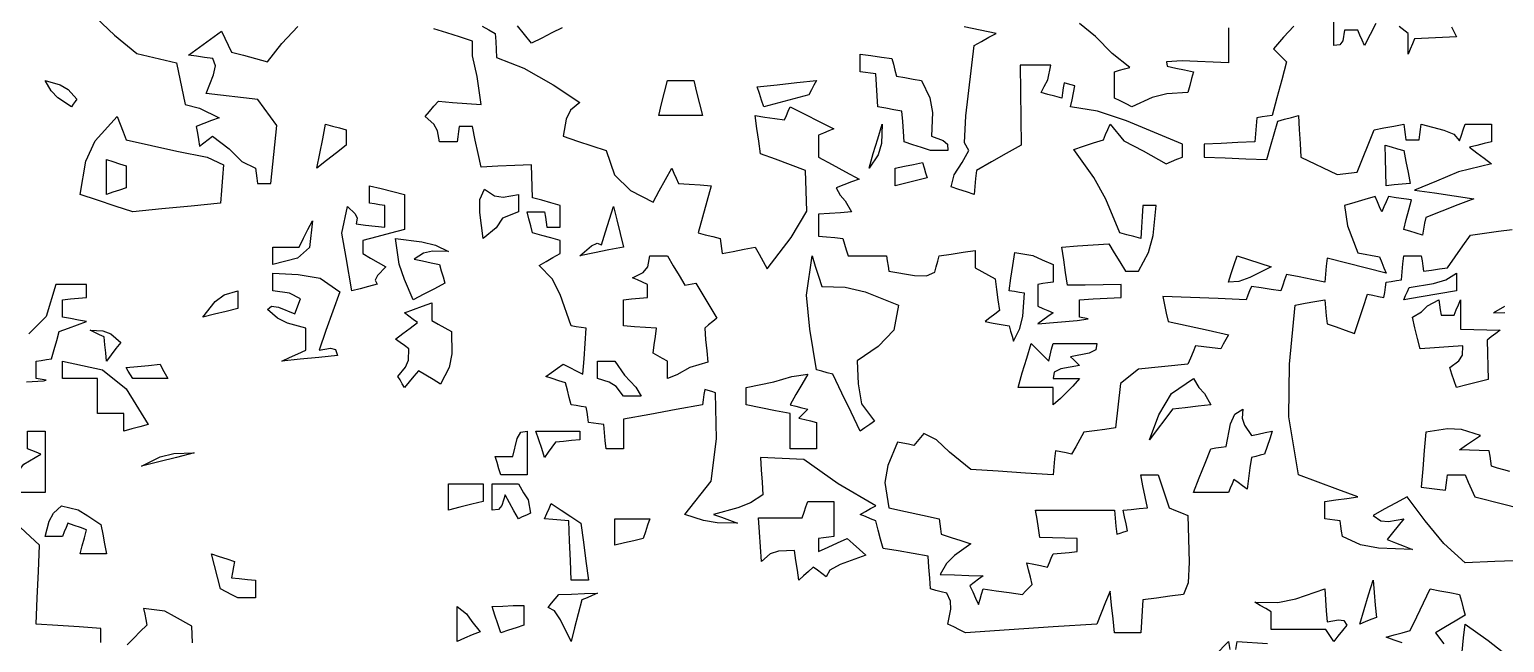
# Model space of a CAD drawing. Header units: millimetres. Extents: x 87938 to 265635, y 330093 to 434310.
# Drawn here: x 145191 to 147715, y 353522 to 354571 of the extents above; entities that cross this region are included whole.
import ezdxf

# ---------------------------------------------------------------- set-up
doc = ezdxf.new("R2010")
doc.units = ezdxf.units.MM

# ---------------------------------------------------------------- blocks, each defined once
blk = doc.blocks.new('A$C65917B88')
for points in [[(1744.7, 3258.5), (1743.8, 3279), (1722.6, 3291), (1710.8, 3297.2), (1684.8, 3300.5), (1686.2, 3293.8), (1687.5, 3287.1), (1688.9, 3280.4), (1680.8, 3272.4), (1672.7, 3264.3), (1664.7, 3256.2)], [(1632.6, 3258.9), (1632.6, 3264.8), (1632.6, 3270.6), (1632.6, 3276.3), (1606.2, 3278.1), (1579.8, 3279.9), (1553.6, 3281.6), (1554.9, 3313.8), (1556.3, 3346), (1557.6, 3378.2), (1522.9, 3410.2)], [(1541.6, 3577.7), (1562.5, 3578.7), (1565.6, 3579.7), (1553.6, 3581.6), (1553.6, 3588.8), (1553.6, 3595.9), (1553.6, 3603), (1559.7, 3603.9), (1566, 3604.8), (1572.3, 3605.7), (1575.5, 3617), (1578.6, 3628.2), (1581.8, 3639.3), (1592.9, 3643.4), (1604, 3647.4), (1615.2, 3651.3), (1605.3, 3653.1), (1595.6, 3654.9), (1585.8, 3656.6), (1585.8, 3663.8), (1585.8, 3670.9), (1585.8, 3678), (1595.6, 3678.9), (1605.3, 3679.8), (1615.2, 3680.7), (1615.2, 3686.1), (1615.2, 3691.5), (1615.2, 3696.8), (1602.6, 3696.8), (1590.2, 3696.8), (1577.7, 3696.8), (1565.9, 3657.7), (1544.6, 3636.3)], [(1611.2, 4037.1), (1649.1, 4001.2), (1676.7, 3978.9), (1725, 3967.4), (1735.8, 3916.5), (1753.2, 3912.3), (1777.2, 3900.5), (1767.8, 3896.9), (1758.5, 3893.3), (1749.2, 3889.7), (1750.5, 3881.7), (1751.9, 3873.7), (1753.2, 3865.7), (1758.5, 3869.7), (1763.7, 3873.7), (1769.1, 3877.7), (1789.2, 3862.3), (1804.9, 3847.1), (1821.5, 3838.8), (1822.4, 3832.6), (1823.3, 3826.4), (1824.2, 3820.1), (1829.4, 3820.1), (1834.8, 3820.1), (1840.2, 3820.1), (1847.6, 3891.1), (1824.5, 3922.7), (1761.2, 3929.9), (1770.4, 3952.9), (1772.5, 3964), (1769.3, 3972.8), (1759.4, 3974.1), (1749.5, 3975.5), (1739.7, 3976.8), (1753.1, 3986.7), (1766.4, 3996.5), (1779.9, 4006.2), (1784, 3997.8), (1788, 3989.3), (1792.1, 3980.7), (1806.8, 3976.8), (1821.5, 3972.8), (1836.2, 3968.7), (1853.8, 3991.3), (1873.5, 4011.8)], [(2196.5, 4010.3), (2183.9, 4004.1), (2171.4, 3997.8), (2159, 3991.5), (2141.8, 4012.8)], [(2098.7, 4012.5), (2106.6, 4008), (2114.7, 4003.5), (2115.2, 3993.8), (2115.6, 3984), (2116.1, 3974.1), (2149.5, 3961), (2185.6, 3940.7), (2217.9, 3919.2), (2206.5, 3909.6), (2201.2, 3898.8), (2197.8, 3877.7), (2215.2, 3871.9), (2232.6, 3866.1), (2250, 3860.3), (2260.2, 3830.5), (2279.8, 3811.6), (2307.6, 3797.3), (2315.1, 3811.2), (2322.8, 3825), (2330.4, 3838.8), (2333, 3832.6), (2335.7, 3826.4), (2338.4, 3820.1), (2351.7, 3819.2), (2365.1, 3818.3), (2378.6, 3817.4), (2373.2, 3798.2), (2367.8, 3779), (2362.5, 3759.8), (2371.4, 3757.5), (2380.4, 3755.3), (2389.4, 3753), (2390.3, 3746.8), (2391.2, 3740.6), (2392.1, 3734.3), (2405.4, 3737), (2418.8, 3739.7), (2432.3, 3742.4), (2437.1, 3733.5), (2441.9, 3724.6), (2446.8, 3715.7), (2476.3, 3754.2), (2495.6, 3786.4), (2493.8, 3836.1), (2475.5, 3842.9), (2457.2, 3849.6), (2438.9, 3856.2), (2436.6, 3871.8), (2434.4, 3887.4), (2432.3, 3903), (2444.3, 3901.3), (2456.3, 3899.6), (2468.3, 3897.8), (2470.5, 3903.2), (2472.8, 3908.5), (2475, 3913.8), (2492.9, 3904.9), (2510.7, 3896), (2528.6, 3887), (2522.3, 3884.4), (2516, 3881.7), (2509.8, 3879), (2509.8, 3870.1), (2509.8, 3861.2), (2509.8, 3852.2), (2526.3, 3843.3), (2542.8, 3834.4), (2559.5, 3825.5), (2550, 3821.9), (2540.6, 3818.3), (2531.3, 3814.7), (2536.1, 3805.6), (2542.4, 3798.9), (2550, 3785.3), (2536.5, 3784.4), (2523.2, 3783.5), (2509.8, 3782.6), (2509.8, 3773.7), (2509.8, 3764.7), (2509.8, 3755.7), (2519.6, 3754.8), (2529.5, 3753.9), (2539.4, 3753), (2541.5, 3746), (2543.7, 3738.9), (2546, 3731.7), (2561.6, 3731.7), (2577.2, 3731.7), (2592.9, 3731.6), (2593.8, 3725.4), (2594.7, 3719.2), (2595.6, 3713), (2627.1, 3707.5), (2641.7, 3707.2), (2651.9, 3711.6), (2653.7, 3718.3), (2655.5, 3725), (2657.3, 3731.6), (2672, 3733.8), (2686.7, 3736.1), (2701.4, 3738.3), (2701.4, 3731.3), (2701.4, 3724.2), (2701.4, 3717), (2709.3, 3712.5), (2717.4, 3708), (2725.5, 3703.5), (2727.3, 3690.6), (2729.1, 3677.7), (2730.9, 3664.7), (2725.1, 3660.3), (2719.2, 3655.8), (2713.4, 3651.3), (2723.1, 3649.5), (2733, 3647.7), (2742.9, 3645.9), (2744.6, 3639.7), (2746.4, 3633.5), (2748.2, 3627.2), (2755.9, 3642.8), (2759.4, 3658.1), (2761.7, 3686.1), (2755.4, 3687), (2749.1, 3687.9), (2742.9, 3688.8), (2745, 3704.4), (2747.3, 3720), (2749.5, 3735.6), (2771.8, 3731.9), (2783.1, 3726.6), (2796.5, 3720.9), (2796.5, 3713.8), (2796.5, 3706.7), (2796.5, 3699.5), (2790.2, 3698.6), (2783.9, 3697.7), (2777.7, 3696.8), (2777.7, 3687.9), (2777.7, 3679), (2777.7, 3670.1), (2783.9, 3667.4), (2790.2, 3664.7), (2796.5, 3662), (2790.2, 3657.6), (2783.9, 3653.1), (2777.7, 3648.6), (2826, 3652.5), (2839.2, 3654.6), (2828.6, 3656.6), (2828.6, 3663.8), (2828.6, 3670.9), (2828.6, 3678), (2845.5, 3678.9), (2862.5, 3679.8), (2879.6, 3680.7), (2879.6, 3686.1), (2879.6, 3691.5), (2879.6, 3696.8), (2857.7, 3696.4), (2835.8, 3696), (2813.9, 3695.6), (2811.6, 3711.2), (2809.4, 3726.8), (2807.3, 3742.4), (2826.3, 3743.7), (2845.5, 3745.1), (2864.7, 3746.4), (2871.3, 3735.3), (2878.1, 3724.2), (2884.8, 3713), (2890.1, 3713), (2895.5, 3713), (2900.9, 3713), (2913.2, 3735.6), (2918.8, 3756.4), (2922.3, 3793.2), (2916.9, 3793.2), (2911.5, 3793.2), (2906.3, 3793.2), (2905.4, 3779.9), (2904.5, 3766.5), (2903.6, 3753), (2895, 3755.3), (2886.6, 3757.5), (2878.2, 3759.8), (2860.9, 3801.1), (2846.3, 3827.5), (2821.8, 3861.6), (2833.8, 3865.7), (2846, 3869.7), (2858.1, 3873.6), (2860.7, 3879.9), (2863.4, 3886.2), (2866.1, 3892.4), (2882.9, 3872), (2906.6, 3860), (2934.5, 3844.2), (2941.1, 3846.9), (2947.8, 3849.6), (2954.6, 3852.2), (2954.6, 3857.6), (2954.6, 3862.9), (2954.6, 3868.2), (2886.1, 3896.7), (2850.7, 3908.6), (2817.9, 3913.8), (2819.6, 3922.4), (2821.4, 3930.9), (2823.2, 3939.3), (2818.7, 3940.7), (2814.2, 3942), (2809.8, 3943.2), (2808.9, 3937), (2808, 3930.8), (2807.3, 3924.5), (2798.7, 3926.7), (2790.2, 3929), (2781.8, 3931.2), (2785.4, 3938.8), (2790, 3946.6), (2793.8, 3964.7), (2781.2, 3964.7), (2768.7, 3964.7), (2756.3, 3964.7), (2756.7, 3932.1), (2757.2, 3899.6), (2757.6, 3867), (2739.3, 3856.8), (2721, 3846.5), (2702.7, 3836.1), (2701.8, 3826.3), (2700.9, 3816.5), (2700, 3806.6), (2690.6, 3809.7), (2681.1, 3812.9), (2671.8, 3816), (2675.4, 3830.8), (2685.4, 3845.6), (2693.3, 3860.3), (2688.2, 3869.6), (2690, 3902.9), (2700, 3988.8), (2708.9, 3993.8), (2717.9, 3998.7), (2726.9, 4003.5), (2707.2, 4007.6), (2687.6, 4011.6)], [(3283.5, 4011.6), (3289.4, 3999.5), (3272.3, 3998.6), (3255.3, 3997.7), (3238.4, 3996.8), (3235.7, 3990.6), (3233, 3984.3), (3230.4, 3978), (3230.4, 3986.6), (3230.4, 3995.1), (3230.4, 4003.5), (3219.6, 4012.1)], [(3191, 4015.7), (3183.9, 4002.3), (3176.9, 3988.8), (3174.2, 3995.1), (3171.5, 4001.4), (3168.8, 4007.6), (3163.4, 4007.6), (3158, 4007.6), (3152.7, 4007.6), (3150.4, 3994.4), (3146.9, 3989.5), (3139.4, 3988.8), (3139.4, 4003.1), (3139.4, 4017.3)], [(3090.6, 4012.5), (3078.2, 3998.7), (3065.7, 3984.8), (3071, 3979.5), (3076.4, 3974.1), (3081.8, 3968.7), (3075.9, 3946.8), (3070.1, 3924.9), (3064.4, 3903), (3058.1, 3902.2), (3051.8, 3901.4), (3045.6, 3900.5), (3044.7, 3890.7), (3043.8, 3880.8), (3042.9, 3870.9), (3022.4, 3870), (3001.8, 3869.1), (2981.3, 3868.2), (2981.3, 3862.9), (2981.3, 3857.6), (2981.3, 3852.2), (3006.6, 3851.3), (3032.1, 3850.4), (3057.6, 3849.5), (3062, 3865.2), (3066.5, 3880.8), (3071, 3896.4), (3079.4, 3898.7), (3087.9, 3900.9), (3096.5, 3903), (3097.4, 3886.1), (3098.3, 3869.1), (3099.2, 3852.2), (3143.5, 3831.2), (3168.1, 3834), (3188.9, 3885.6), (3200.9, 3887.9), (3212.9, 3890.1), (3225, 3892.4), (3225.9, 3886.2), (3226.8, 3879.9), (3227.7, 3873.6), (3233, 3873.6), (3238.4, 3873.6), (3243.8, 3873.6), (3244.7, 3879.9), (3245.6, 3886.2), (3246.5, 3892.4), (3274.1, 3885.4), (3286.2, 3880.2), (3293.3, 3872.3), (3295.5, 3879), (3297.8, 3885.7), (3300, 3892.4), (3310.7, 3892.4), (3321.5, 3892.4), (3332.3, 3892.4), (3332.3, 3885.3), (3332.3, 3878.1), (3332.3, 3870.9), (3323.3, 3868.8), (3314.3, 3866.6), (3305.4, 3864.3), (3314.3, 3857.7), (3323.3, 3851), (3332.3, 3844.2), (3292.1, 3834.4), (3265, 3822.8), (3238.4, 3812), (3262.5, 3808.5), (3286.7, 3804.9), (3310.8, 3801.3), (3291.2, 3793.8), (3271.5, 3786.2), (3251.9, 3778.5), (3250.5, 3771.4), (3249.2, 3764.3), (3247.8, 3757.1), (3240.2, 3759.3), (3232.5, 3761.6), (3225, 3763.8), (3228.2, 3775.9), (3231.3, 3788), (3234.5, 3800), (3225, 3801.3), (3215.6, 3802.7), (3206.3, 3804), (3203.6, 3797.8), (3200.9, 3791.6), (3198.2, 3785.3), (3195.5, 3791.6), (3192.8, 3797.8), (3190.2, 3804), (3177.6, 3800.4), (3165.2, 3796.8), (3152.7, 3793.2), (3156.3, 3768.4), (3169.1, 3735.4), (3195.5, 3730.4), (3198.2, 3723.7), (3200.9, 3717), (3203.6, 3710.3), (3179.4, 3716.6), (3155.3, 3722.8), (3131.3, 3729), (3130.4, 3719.2), (3129.5, 3709.4), (3128.6, 3699.5), (3112.8, 3702.6), (3097.2, 3705.8), (3081.6, 3708.9), (3079.4, 3702.3), (3077.1, 3695.6), (3075, 3688.8), (3062.9, 3690.6), (3050.9, 3692.4), (3038.9, 3694.2), (3036.6, 3688.8), (3034.4, 3683.4), (3032.3, 3678), (2998.2, 3679.4), (2964.3, 3680.7), (2930.4, 3682.1), (2932.5, 3671.9), (2934.8, 3661.6), (2937, 3651.3), (2961.6, 3646), (2986.2, 3640.7), (3010.8, 3635.3), (3007.7, 3629.5), (3004.5, 3623.7), (3001.4, 3617.9), (2991, 3619.2), (2980.8, 3620.5), (2970.6, 3621.8), (2967.5, 3614.3), (2964.3, 3606.7), (2961.2, 3599.1), (2900.8, 3593.3), (2878.8, 3575.5), (2872.8, 3521.4), (2859.8, 3519.6), (2846.9, 3517.8), (2834, 3516), (2829, 3507.2), (2824.1, 3498.3), (2819.1, 3489.3), (2812.4, 3490.7), (2805.8, 3492), (2799.2, 3493.2), (2798.3, 3483.5), (2797.4, 3473.7), (2796.5, 3463.8), (2762.9, 3466.1), (2729.4, 3468.3), (2696, 3470.6), (2669.7, 3491.9), (2653.9, 3506.8), (2638.4, 3514.7), (2634.3, 3509.8), (2630.3, 3504.9), (2626.4, 3500), (2619.6, 3501.3), (2612.9, 3502.7), (2606.3, 3504), (2594.3, 3475.5), (2590.7, 3454.6), (2595.6, 3423.6), (2616.2, 3419.2), (2636.7, 3414.8), (2657.3, 3410.3), (2658, 3404.1), (2658.9, 3397.8), (2659.8, 3391.5), (2671.8, 3387.6), (2683.8, 3383.6), (2696, 3379.5), (2675.9, 3365.6), (2666.1, 3355.8), (2658.5, 3342), (2675.9, 3341.6), (2693.3, 3341.1), (2710.8, 3340.7), (2705.4, 3336.6), (2700, 3332.6), (2694.6, 3328.5), (2698.2, 3321), (2701.8, 3313.4), (2705.4, 3305.7), (2707.2, 3312), (2709, 3318.3), (2710.8, 3324.5), (2726.9, 3322.3), (2742.9, 3320.1), (2759, 3317.9), (2762.9, 3321.9), (2766.9, 3325.9), (2771, 3329.9), (2768.7, 3338.8), (2766.5, 3347.7), (2764.4, 3356.6), (2772.8, 3354.9), (2781.2, 3353.1), (2789.7, 3351.3), (2792, 3356.7), (2794.2, 3362.1), (2796.5, 3367.4), (2806.2, 3368.3), (2816, 3369.2), (2825.9, 3370.1), (2825.9, 3375.5), (2825.9, 3380.8), (2825.9, 3386.1), (2810.7, 3386.6), (2795.6, 3387), (2780.4, 3387.5), (2778.6, 3398.7), (2776.8, 3409.8), (2775, 3420.9), (2807.1, 3420.9), (2839.2, 3420.9), (2871.5, 3420.9), (2872.4, 3411.2), (2873.3, 3401.4), (2874.2, 3391.5), (2878.5, 3392.9), (2883, 3394.2), (2887.5, 3395.6), (2885.7, 3404.1), (2883.9, 3412.5), (2882.3, 3420.9), (2892, 3421.8), (2901.8, 3422.7), (2911.7, 3423.6), (2909, 3437.1), (2906.3, 3450.5), (2903.6, 3463.8), (2910.6, 3463.8), (2917.8, 3463.8), (2925, 3463.8), (2929.4, 3450.5), (2933.9, 3437.1), (2938.4, 3423.6), (2945.9, 3420.6), (2953.5, 3417.5), (2961.2, 3414.3), (2962.8, 3357.2), (2961.4, 3332.2), (2955.8, 3317.9), (2939.3, 3315.6), (2922.8, 3313.4), (2906.3, 3311.1), (2905.4, 3297.8), (2904.5, 3284.4), (2903.6, 3270.9), (2892.8, 3270.9), (2882.1, 3270.9), (2871.5, 3270.9), (2869.7, 3287.9), (2867.9, 3304.8), (2866.1, 3321.8), (2860.7, 3308.4), (2855.3, 3295), (2850, 3281.6), (2796.5, 3278.1), (2742.9, 3274.5), (2689.4, 3270.9), (2682.2, 3274.5), (2675, 3278.1), (2667.9, 3281.6), (2671.4, 3300), (2671, 3309.7), (2666.6, 3319.2), (2659.8, 3321), (2653.1, 3322.8), (2646.5, 3324.5), (2645.6, 3337.9), (2644.7, 3351.3), (2643.8, 3364.7), (2625.5, 3367.8), (2607.2, 3371), (2588.9, 3374.1), (2585.7, 3385.3), (2582.6, 3396.5), (2579.6, 3407.6), (2573.3, 3410.3), (2567, 3413), (2560.8, 3415.7), (2567, 3419.3), (2573.3, 3422.8), (2579.6, 3426.3), (2533.7, 3453.1), (2491.6, 3482.7), (2438.9, 3485.3), (2439.8, 3470.1), (2440.7, 3454.9), (2441.6, 3439.7), (2426.8, 3429.9), (2411.2, 3423.7), (2381.3, 3415.7), (2391, 3412.1), (2400.9, 3408.5), (2410.8, 3404.9), (2386, 3405.3), (2369.3, 3408.1), (2346.5, 3415.7), (2378.5, 3456.2), (2385.1, 3508), (2384, 3564.3), (2379.5, 3565.7), (2375, 3567), (2370.6, 3568.2), (2369.7, 3562), (2368.8, 3555.8), (2367.9, 3549.5), (2335.7, 3543.7), (2303.6, 3537.9), (2271.5, 3532.1), (2271.5, 3520.1), (2271.5, 3508), (2271.5, 3495.9), (2264.3, 3495.9), (2257.1, 3495.9), (2250, 3495.9), (2249.1, 3505.8), (2248.2, 3515.7), (2247.3, 3525.5), (2241, 3526.4), (2234.7, 3527.2), (2228.6, 3528), (2227.7, 3534.3), (2226.8, 3540.6), (2225.9, 3546.8), (2219.6, 3547.7), (2213.4, 3548.6), (2207.3, 3549.5), (2205, 3558.5), (2202.8, 3567.4), (2200.5, 3576.3), (2192.4, 3579), (2184.3, 3581.7), (2176.4, 3584.3), (2183.4, 3589.2), (2190.6, 3594.2), (2197.8, 3599.1), (2205.8, 3595.1), (2213.7, 3591), (2221.8, 3587), (2223.2, 3605.7), (2224.5, 3624.5), (2225.9, 3643.2), (2219.6, 3644.1), (2213.4, 3645), (2207.3, 3645.9), (2194.1, 3684.4), (2184, 3703.5), (2168.3, 3719.7), (2176.7, 3724.6), (2185.2, 3729.5), (2193.8, 3734.3), (2193.8, 3739.7), (2193.8, 3745.1), (2193.8, 3750.5), (2182.5, 3753.6), (2171.4, 3756.7), (2160.3, 3759.8), (2158.1, 3768.3), (2155.8, 3776.8), (2153.6, 3785.3), (2160.6, 3785.3), (2167.8, 3785.3), (2175, 3785.3), (2175.9, 3779.1), (2176.8, 3772.8), (2177.7, 3766.5), (2183, 3766.5), (2188.4, 3766.5), (2193.8, 3766.5), (2193.8, 3775.5), (2193.8, 3784.4), (2193.8, 3793.2), (2182.5, 3796.4), (2171.4, 3799.5), (2160.3, 3802.7), (2159.9, 3816.1), (2159.4, 3829.5), (2159, 3842.9), (2138.4, 3842), (2117.9, 3841.1), (2097.3, 3840.2), (2093.7, 3856.7), (2090.1, 3873.2), (2086.7, 3889.7), (2081.3, 3889.7), (2075.9, 3889.7), (2070.6, 3889.7), (2069.7, 3883.5), (2068.8, 3877.2), (2067.9, 3870.9), (2060.7, 3870.9), (2053.5, 3870.9), (2046.5, 3870.9), (2044, 3884.6), (2039.5, 3892.6), (2029.1, 3901.8), (2034.3, 3908.1), (2039.7, 3914.4), (2045.1, 3920.6), (2062.5, 3919.2), (2079.9, 3917.9), (2097.3, 3916.5), (2092.4, 3950.7), (2087, 3976.2), (2086.7, 3994.2), (2070.9, 3999.2), (2055.3, 4004.1), (2039.7, 4008.9)], [(3010.8, 4010.3), (3010.8, 3996), (3010.8, 3981.7), (3010.8, 3967.4), (2954.4, 3969.9), (2934.9, 3968.9), (2935.7, 3963.3), (2946.3, 3961.1), (2957.1, 3958.8), (2967.9, 3956.6), (2965.7, 3948.2), (2963.4, 3939.7), (2961.2, 3931.2), (2935.4, 3929.7), (2917.7, 3925.2), (2892.9, 3913.8), (2885.7, 3917.4), (2878.5, 3921), (2871.5, 3924.5), (2871.5, 3935.2), (2871.5, 3945.9), (2871.5, 3956.6), (2877.6, 3958.4), (2883.9, 3960.2), (2890.2, 3962), (2868.6, 3978.9), (2848.4, 3999.7), (2828.6, 4015.7)], [(3348.3, 3669.7), (3334.8, 3662), (3348.6, 3662.4)], [(3354.9, 3467.9), (3347.3, 3470.1), (3339.8, 3472.3), (3332.3, 3474.5), (3331.4, 3480.8), (3330.5, 3487), (3329.6, 3493.2), (3317.4, 3493.8), (3305.3, 3494.3), (3293.3, 3494.7), (3301.7, 3500.5), (3310.2, 3506.3), (3318.8, 3512), (3295.8, 3519.3), (3278.4, 3520.4), (3251.9, 3516), (3250.1, 3493.8), (3248.3, 3471.5), (3246.5, 3449.1), (3256.2, 3447.8), (3266, 3446.4), (3275.9, 3445.1), (3276.8, 3451.4), (3277.7, 3457.6), (3278.6, 3463.8), (3285.6, 3463.8), (3292.8, 3463.8), (3300, 3463.8), (3303.9, 3454.9), (3308, 3446), (3312, 3437), (3347.3, 3428.1), (3382.5, 3419.2)], [(3372.3, 3359.3), (3336.2, 3357.9), (3300, 3356.6), (3273.9, 3380.2), (3251.2, 3407.8), (3229.1, 3437), (3215.1, 3429.5), (3201.3, 3421.9), (3187.5, 3414.3), (3196.9, 3407.9), (3206.6, 3406.8), (3225, 3410.3), (3218.3, 3401.8), (3211.5, 3393.3), (3204.9, 3384.8), (3215.1, 3380.8), (3225.5, 3376.8), (3235.8, 3372.8), (3194.2, 3374.3), (3172, 3378.4), (3150, 3388.8), (3149.1, 3395.1), (3148.2, 3401.4), (3147.3, 3407.6), (3141, 3408.5), (3134.7, 3409.4), (3128.6, 3410.3), (3128.6, 3417.4), (3128.6, 3424.5), (3128.6, 3431.6), (3141.9, 3433.4), (3155.3, 3435.2), (3168.8, 3437), (3144.6, 3446), (3120.5, 3454.9), (3096.5, 3463.8), (3084.6, 3534.8), (3085.5, 3599.4), (3092.4, 3671.4), (3104.4, 3673.7), (3116.4, 3675.9), (3128.6, 3678), (3129.5, 3668.3), (3130.4, 3658.5), (3131.3, 3648.6), (3142.4, 3644.7), (3153.5, 3640.7), (3164.7, 3636.6), (3170, 3652.7), (3175.4, 3668.7), (3180.8, 3684.8), (3187.4, 3683.4), (3194.1, 3682.1), (3200.9, 3680.7), (3201.8, 3687), (3202.7, 3693.3), (3203.6, 3699.5), (3209.7, 3700.4), (3216, 3701.3), (3222.3, 3702.2), (3223.2, 3712), (3224.1, 3721.8), (3225, 3731.6), (3232.1, 3731.6), (3239.3, 3731.6), (3246.5, 3731.6), (3247.4, 3725.4), (3248.3, 3719.2), (3249.2, 3713), (3258.9, 3714.3), (3268.7, 3715.7), (3278.6, 3717), (3287.9, 3730.4), (3297.3, 3743.7), (3306.8, 3757.1), (3323.7, 3759.3), (3340.7, 3761.6), (3357.6, 3763.8)], [(3223.2, 3258.5), (3213.3, 3262.1), (3203.6, 3265.7), (3213.3, 3268.4), (3223.2, 3271), (3233.1, 3273.6), (3241.1, 3290.6), (3249.2, 3307.5), (3257.3, 3324.5), (3269.3, 3322.3), (3281.3, 3320.1), (3293.3, 3317.9), (3295.5, 3309.4), (3297.8, 3300.9), (3300, 3292.4), (3287.9, 3285.3), (3275.9, 3278.1), (3263.9, 3270.9), (3274.1, 3257.6)], [(3296.4, 3247.7), (3298.2, 3264.6), (3300, 3281.6), (3328.2, 3261.5), (3368.1, 3230)], [(2978.2, 3226.7), (3010.8, 3260.3), (3012.5, 3250.5)], [(3019.7, 3250.5), (3021.5, 3260.3), (3058.5, 3258)]]:
    blk.add_lwpolyline(points)
for points in [[(2646.5, 3860.3), (2635.7, 3863.9), (2625, 3867.4), (2614.4, 3870.9), (2613.5, 3883.5), (2612.6, 3896), (2611.7, 3908.4), (2601.8, 3910.2), (2592, 3912), (2582.3, 3913.8), (2581.4, 3927.3), (2580.5, 3940.7), (2579.6, 3954), (2573.3, 3954.9), (2567, 3955.8), (2560.8, 3956.6), (2560.8, 3963.8), (2560.8, 3970.9), (2560.8, 3978), (2573.7, 3976.3), (2586.6, 3974.6), (2599.5, 3972.8), (2601.3, 3965.7), (2603.1, 3958.5), (2604.9, 3951.3), (2615.1, 3949.5), (2625.5, 3947.7), (2635.8, 3945.9), (2646, 3924.7), (2649.2, 3907), (2647.8, 3877.7), (2661.9, 3872.5), (2667.2, 3868), (2667.9, 3860.3), (2660.7, 3860.3), (2653.5, 3860.3)], [(1596.5, 3913.8), (1580.1, 3924.8), (1571.7, 3933.2), (1564.4, 3945.9), (1582.7, 3940.7), (1592.8, 3934.8), (1603.2, 3923.3), (1601, 3920.1), (1598.7, 3917)], [(2314.4, 3903), (2317.8, 3917.4), (2321.4, 3931.7), (2325, 3945.9), (2335.7, 3945.9), (2346.5, 3945.9), (2357.3, 3945.9), (2360.7, 3931.7), (2364.3, 3917.4), (2367.9, 3903), (2350.1, 3903), (2332.2, 3903)], [(2442.9, 3913.8), (2440.2, 3921.9), (2437.5, 3930), (2434.8, 3938), (2459, 3940.7), (2483.1, 3943.3), (2507.3, 3945.9), (2504.1, 3940.2), (2501, 3934.4), (2497.8, 3928.5), (2479.5, 3923.7), (2461.2, 3918.8)], [(1671.5, 3785.3), (1650, 3792.4), (1628.6, 3799.5), (1607.3, 3806.6), (1614.1, 3847.2), (1625.5, 3872.1), (1652.7, 3901.8), (1656.2, 3892.5), (1659.8, 3883.1), (1663.4, 3873.6), (1725.5, 3859.7), (1762.4, 3852.3), (1782.6, 3842.9), (1781.3, 3827.3), (1779.9, 3811.6), (1778.6, 3795.9), (1742.9, 3792.4), (1707.2, 3788.9)], [(1896.5, 3838.8), (1900.1, 3856.7), (1903.7, 3874.5), (1907.3, 3892.4), (1915.7, 3890.1), (1924.1, 3887.9), (1932.6, 3885.6), (1932.6, 3879.5), (1932.6, 3873.3), (1932.6, 3867), (1920.5, 3857.7), (1908.5, 3848.3)], [(2571.5, 3838.8), (2576.7, 3856.7), (2582.1, 3874.5), (2587.5, 3892.4), (2586.9, 3869), (2582.7, 3855.1)], [(3203.6, 3817.4), (3203.1, 3834), (3202.7, 3850.5), (3202.2, 3867), (3209.7, 3864.8), (3217.4, 3862.5), (3225, 3860.3), (3227.7, 3846.9), (3230.4, 3833.5), (3233.1, 3820.1), (3223.2, 3819.2), (3213.3, 3818.3)], [(1639.4, 3806.6), (1639.4, 3820.9), (1639.4, 3835.2), (1639.4, 3849.5), (1647.3, 3846.9), (1655.3, 3844.2), (1663.4, 3841.5), (1663.4, 3832.6), (1663.4, 3823.7), (1663.4, 3814.7), (1655.3, 3812), (1647.3, 3809.3)], [(2603.6, 3817.4), (2603.6, 3824.6), (2603.6, 3831.7), (2603.6, 3838.8), (2614.7, 3841.1), (2625.8, 3843.3), (2637, 3845.6), (2638.8, 3839.4), (2640.6, 3833.1), (2642.4, 3826.8), (2629.4, 3823.7), (2616.5, 3820.5)], [(1939.4, 3688.8), (1932.2, 3729.7), (1927.2, 3759.4), (1934, 3792), (1943.2, 3783.1), (1946, 3777.6), (1944.6, 3770.6), (1956.2, 3769.2), (1967.9, 3767.9), (1979.6, 3766.5), (1979.6, 3775.5), (1979.6, 3784.4), (1979.6, 3793.2), (1973.3, 3794.1), (1967, 3795), (1960.8, 3795.9), (1960.8, 3803.1), (1960.8, 3810.3), (1960.8, 3817.4), (1975.1, 3813.8), (1989.3, 3810.2), (2003.6, 3806.6), (2003.6, 3792.3), (2003.6, 3778.1), (2003.6, 3763.8), (1986.6, 3759.4), (1969.7, 3755), (1952.7, 3750.5), (1952.7, 3745.1), (1952.7, 3739.7), (1952.7, 3734.3), (1962, 3729), (1971.5, 3723.7), (1980.9, 3718.4), (1970.6, 3707.7), (1967.8, 3702.1), (1970.1, 3696.9), (1959.8, 3694.2), (1949.6, 3691.5)], [(2100, 3753), (2095.6, 3784.8), (2095.9, 3800.4), (2101.4, 3813.3), (2113.6, 3805.1), (2124.4, 3803.3), (2142.9, 3806.6), (2142.9, 3799.5), (2142.9, 3792.4), (2142.9, 3785.3), (2123.4, 3777.5), (2115.6, 3765.7)], [(2217.9, 3731.6), (2232.3, 3743.8), (2239.2, 3747.3), (2244.6, 3745.1), (2249.4, 3760.8), (2254.4, 3776.4), (2259.3, 3792), (2263.4, 3775.5), (2267.4, 3759), (2271.5, 3742.4), (2253.6, 3738.8), (2235.8, 3735.2)], [(1842.9, 3720.9), (1842.9, 3728.1), (1842.9, 3735.3), (1842.9, 3742.4), (1853.6, 3742.4), (1864.2, 3742.4), (1875, 3742.4), (1880.3, 3753.1), (1885.7, 3763.8), (1891.1, 3774.5), (1887.4, 3742), (1873.1, 3728.6)], [(2014.4, 3678), (2003.8, 3702.6), (1997, 3721.6), (1992.9, 3753), (2024.7, 3748.9), (2041.4, 3744.8), (2057.3, 3737), (2037.8, 3737.5), (2027, 3735.1), (2015.7, 3727.7), (2025.9, 3725.4), (2036.1, 3723.2), (2046.5, 3720.9), (2048.7, 3713.4), (2051, 3705.9), (2053.2, 3698.3), (2040.2, 3691.5), (2027.3, 3684.8)], [(2325, 3581.6), (2325, 3588.8), (2325, 3595.9), (2325, 3603), (2319.2, 3606.2), (2313.3, 3609.3), (2307.6, 3612.5), (2309, 3622.8), (2310.3, 3633), (2311.7, 3643.2), (2298.2, 3644.1), (2284.8, 3645), (2271.5, 3645.9), (2271.5, 3656.7), (2271.5, 3667.4), (2271.5, 3678), (2281.2, 3678.9), (2291, 3679.8), (2300.9, 3680.7), (2300.9, 3686.1), (2300.9, 3691.5), (2300.9, 3696.8), (2294.6, 3699.5), (2288.4, 3702.2), (2282.3, 3704.9), (2295.4, 3711.3), (2301, 3718.2), (2303.6, 3731.6), (2310.6, 3731.6), (2317.8, 3731.6), (2325, 3731.6), (2332.1, 3719.6), (2339.3, 3707.6), (2346.5, 3695.6), (2350.8, 3696.5), (2355.3, 3697.3), (2359.8, 3698.1), (2368.2, 3683.9), (2376.8, 3669.6), (2385.3, 3655.4), (2380.4, 3651.3), (2375.4, 3647.3), (2370.6, 3643.2), (2371.8, 3629.4), (2373.2, 3615.6), (2374.5, 3601.8), (2352.4, 3595.1), (2336.7, 3586.1)], [(2560.8, 3517.4), (2549.6, 3540.6), (2538.3, 3563.8), (2527.2, 3587), (2520.5, 3588.8), (2513.9, 3590.6), (2507.3, 3592.4), (2499.3, 3641.9), (2495.1, 3683.4), (2501.9, 3731.6), (2505.8, 3719.1), (2509.8, 3706.7), (2513.9, 3694.2), (2542.3, 3693.4), (2566.6, 3687.5), (2607.6, 3671.4), (2601.9, 3640.8), (2582.8, 3620.8), (2556.8, 3603.2), (2558.2, 3575.1), (2562.4, 3550.8), (2578.2, 3529.5), (2572.4, 3525.5), (2566.5, 3521.4)], [(3010.8, 3699.5), (3014.3, 3710.2), (3017.9, 3720.9), (3021.5, 3731.6), (3035.3, 3727.2), (3049.1, 3722.8), (3063, 3718.4), (3037, 3705.1), (3023.4, 3700.2)], [(1853.6, 3603), (1863.3, 3607.5), (1873.2, 3612), (1883.1, 3616.5), (1883.1, 3625.5), (1883.1, 3634.4), (1883.1, 3643.2), (1860.8, 3649.5), (1848.6, 3655.4), (1836.2, 3666), (1841, 3670.3), (1849.7, 3668.9), (1869.6, 3660.6), (1876.7, 3679.3), (1863.2, 3685.9), (1842.9, 3688.8), (1842.9, 3696), (1842.9, 3703.2), (1842.9, 3710.3), (1873.9, 3708.8), (1900.8, 3704.5), (1924.5, 3687.5), (1916, 3663.9), (1907.6, 3640.2), (1899.2, 3616.5), (1913.3, 3619), (1919.2, 3617.2), (1921.8, 3609.8), (1899, 3607.5), (1876.2, 3605.3)], [(3225, 3678), (3227.3, 3683), (3229.5, 3687.9), (3231.8, 3692.9), (3261.6, 3697.9), (3276.5, 3702.4), (3289.4, 3710.3), (3289.4, 3703.2), (3289.4, 3696), (3289.4, 3688.8), (3267.9, 3685.2), (3246.5, 3681.6)], [(1757.3, 3656.6), (1772.1, 3675.7), (1783.2, 3684), (1800, 3688.8), (1800, 3681.7), (1800, 3674.6), (1800, 3667.4), (1785.8, 3663.8), (1771.5, 3660.2)], [(3289.4, 3570.9), (3286.7, 3579), (3284, 3587.1), (3281.3, 3595.1), (3292.5, 3603.2), (3296.7, 3610.1), (3297.3, 3621.8), (3279.9, 3620.5), (3262.5, 3619.2), (3245.1, 3617.9), (3242, 3630.8), (3238.8, 3643.7), (3235.8, 3656.6), (3246.8, 3663.4), (3254.2, 3670.4), (3267.9, 3678), (3268.8, 3671.8), (3269.7, 3665.6), (3270.6, 3659.3), (3275.9, 3659.3), (3281.3, 3659.3), (3286.7, 3659.3), (3289.2, 3665.6), (3291.9, 3671.8), (3294.6, 3678), (3294.6, 3666), (3294.6, 3654), (3294.6, 3642), (3310.7, 3641.6), (3326.7, 3641.1), (3342.9, 3640.7), (3337.5, 3636.6), (3332.1, 3632.6), (3326.9, 3628.5), (3327.3, 3612.5), (3327.8, 3596.4), (3328.2, 3580.4), (3315.2, 3577.2), (3302.3, 3574.1)], [(2003.6, 3570.9), (2000.9, 3575.4), (1998.2, 3579.9), (1995.5, 3584.3), (2005, 3595.4), (2008.5, 3604.1), (2009, 3617.9), (2003.6, 3621.9), (1998.2, 3625.9), (1992.9, 3629.9), (2001.8, 3636.6), (2010.6, 3643.3), (2019.6, 3650), (2014.2, 3654), (2008.8, 3658), (2003.6, 3662), (2014.7, 3666), (2025.8, 3670.1), (2037, 3674.1), (2037, 3667), (2037, 3659.9), (2037, 3652.7), (2045, 3648.3), (2053.1, 3643.8), (2061.2, 3639.3), (2061.6, 3612), (2058.1, 3595.3), (2047.8, 3575), (2038.8, 3580.4), (2029.8, 3585.7), (2021, 3591), (2015.1, 3584.4), (2009.3, 3577.7)], [(1639.4, 3603), (1638.5, 3612.9), (1637.6, 3622.8), (1636.7, 3632.6), (1630.8, 3635.3), (1625, 3638), (1619.3, 3640.7), (1634.9, 3640.1), (1644.7, 3636.3), (1656.8, 3625.8), (1650.9, 3618.3), (1645.1, 3610.7)], [(2796.5, 3549.5), (2796.5, 3556.7), (2796.5, 3563.8), (2796.5, 3570.9), (2782.1, 3570.9), (2767.8, 3570.9), (2753.6, 3570.9), (2758.8, 3588.8), (2764.2, 3606.6), (2769.6, 3624.5), (2776.7, 3617.4), (2783.9, 3610.2), (2791.1, 3603), (2792.9, 3610.2), (2794.7, 3617.4), (2796.5, 3624.5), (2814.3, 3624.5), (2832.2, 3624.5), (2850, 3624.5), (2848.8, 3616.8), (2840.5, 3612.6), (2817.9, 3608.4), (2821.4, 3604.9), (2825, 3601.4), (2828.6, 3597.8), (2806, 3593.6), (2797.6, 3589.4), (2796.5, 3581.6), (2807.1, 3581.6), (2817.8, 3581.6), (2828.6, 3581.6), (2820.7, 3572.5), (2805.6, 3557.4)], [(1660.8, 3517.4), (1660.8, 3524.6), (1660.8, 3531.7), (1660.8, 3538.8), (1650, 3538.8), (1639.2, 3538.8), (1628.6, 3538.8), (1628.6, 3553.1), (1628.6, 3567.3), (1628.6, 3581.6), (1614.3, 3581.6), (1600.1, 3581.6), (1585.8, 3581.6), (1585.8, 3588.8), (1585.8, 3595.9), (1585.8, 3603), (1634.5, 3592.3), (1663.3, 3569.2), (1690.2, 3525.5), (1680.3, 3522.8), (1670.6, 3520.1)], [(1671.5, 3581.6), (1668.8, 3586.1), (1666.1, 3590.6), (1663.4, 3595.1), (1677.2, 3596.4), (1691, 3597.8), (1704.9, 3599.1), (1708.1, 3593.3), (1711.2, 3587.4), (1714.4, 3581.6), (1700, 3581.6), (1685.7, 3581.6)], [(2271.5, 3560.3), (2262.3, 3571.8), (2253.9, 3577.3), (2239.4, 3581.6), (2239.4, 3588.8), (2239.4, 3595.9), (2239.4, 3603), (2246.4, 3603), (2253.6, 3603), (2260.8, 3603), (2272.5, 3586), (2286.3, 3571), (2292.9, 3560.3), (2285.7, 3560.3), (2278.5, 3560.3)], [(2475, 3495.9), (2475, 3510.3), (2475, 3524.6), (2475, 3538.8), (2457.2, 3542.4), (2439.3, 3546), (2421.5, 3549.5), (2421.5, 3556.7), (2421.5, 3563.8), (2421.5, 3570.9), (2455.2, 3577.5), (2477, 3584), (2496.5, 3587), (2489.3, 3574.5), (2482.1, 3562), (2475, 3549.5), (2482.1, 3547.8), (2489.3, 3546), (2496.5, 3544.2), (2492.9, 3540.6), (2489.3, 3537), (2485.8, 3533.4), (2492.9, 3531.6), (2500.1, 3529.8), (2507.3, 3528), (2507.3, 3517.4), (2507.3, 3506.7), (2507.3, 3495.9), (2496.5, 3495.9), (2485.7, 3495.9)], [(2914.4, 3506.6), (2925.7, 3537.2), (2941.3, 3563.2), (2967.9, 3581.6), (2974.6, 3570.7), (2981.7, 3563.2), (2989.4, 3549.5), (2973.6, 3547.8), (2958, 3546), (2942.4, 3544.2), (2933, 3531.7), (2923.7, 3519.2)], [(2967.9, 3442.4), (2975, 3460.2), (2982.2, 3478.1), (2989.4, 3495.9), (2995.5, 3496.8), (3001.8, 3497.7), (3008.1, 3498.6), (3013.2, 3526.2), (3018.5, 3538.1), (3028.2, 3544.2), (3027.7, 3533.1), (3030.5, 3524.8), (3038.9, 3512), (3047.3, 3513.8), (3055.8, 3515.6), (3064.4, 3517.4), (3061.2, 3508.1), (3058.1, 3498.7), (3054.9, 3489.3), (3049.5, 3488), (3044.1, 3486.6), (3038.9, 3485.3), (3037.1, 3472.4), (3035.3, 3459.4), (3033.5, 3446.4), (3028.1, 3450.5), (3022.7, 3454.5), (3017.4, 3458.4), (3015.2, 3453.1), (3012.9, 3447.8), (3010.8, 3442.4), (2996.4, 3442.4), (2982.2, 3442.4)], [(1521.5, 3442.4), (1529.4, 3465.2), (1538.5, 3477.1), (1559, 3489.3), (1553.6, 3491.6), (1548.2, 3493.8), (1542.9, 3495.9), (1542.9, 3503.1), (1542.9, 3510.3), (1542.9, 3517.4), (1550, 3517.4), (1557.2, 3517.4), (1564.4, 3517.4), (1564.4, 3492.4), (1564.4, 3467.4), (1564.4, 3442.4), (1550, 3442.4), (1535.7, 3442.4)], [(2121.5, 3463.8), (2119.2, 3471.5), (2117, 3479.1), (2114.7, 3486.6), (2121.8, 3486.6), (2129, 3486.6), (2136.2, 3486.6), (2141.3, 3508.3), (2145.8, 3516.3), (2153.6, 3517.4), (2153.6, 3499.5), (2153.6, 3481.7), (2153.6, 3463.8), (2142.8, 3463.8), (2132.1, 3463.8)], [(2175, 3485.3), (2171.4, 3496), (2167.8, 3506.7), (2164.4, 3517.4), (2182.2, 3517.4), (2200.1, 3517.4), (2217.9, 3517.4), (2217.9, 3513.8), (2217.9, 3510.2), (2217.9, 3506.6), (2208, 3505.8), (2198.1, 3504.9), (2188.4, 3504), (2183.9, 3497.8), (2179.4, 3491.6)], [(1682.3, 3474.5), (1705.1, 3485.9), (1721.8, 3490.1), (1746.5, 3490.7), (1725, 3485.3), (1703.6, 3479.9)], [(2057.3, 3420.9), (2057.3, 3431.7), (2057.3, 3442.4), (2057.3, 3453), (2071.5, 3453), (2085.8, 3453), (2100, 3453), (2100, 3445.9), (2100, 3438.8), (2100, 3431.6), (2085.8, 3428.1), (2071.5, 3424.5)], [(2142.9, 3410.3), (2137.5, 3420.1), (2132.1, 3429.9), (2126.9, 3439.7), (2122.7, 3426.5), (2118.5, 3421.6), (2110.8, 3420.9), (2110.8, 3431.7), (2110.8, 3442.4), (2110.8, 3453), (2121.5, 3453), (2132.1, 3453), (2142.9, 3453), (2149.3, 3441.9), (2154.7, 3433.5), (2157.6, 3417), (2152.7, 3414.8), (2147.7, 3412.5)], [(1607.3, 3367.4), (1609.8, 3377.2), (1612.5, 3387), (1615.2, 3396.8), (1607.6, 3399.5), (1599.9, 3402.2), (1592.4, 3404.9), (1590.2, 3399.6), (1587.9, 3394.2), (1585.8, 3388.8), (1578.6, 3388.8), (1571.4, 3388.8), (1564.4, 3388.8), (1569.5, 3407.2), (1574.7, 3417), (1584.5, 3426.3), (1604.9, 3421.3), (1616.5, 3414), (1632.6, 3403.5), (1634.9, 3391.5), (1637.1, 3379.5), (1639.4, 3367.4), (1628.6, 3367.4), (1617.9, 3367.4)], [(2207.3, 3335.3), (2206.4, 3359.4), (2205.5, 3383.5), (2204.6, 3407.6), (2194.7, 3408.5), (2184.8, 3409.4), (2175, 3410.3), (2177.7, 3416.6), (2180.4, 3422.8), (2183.1, 3429), (2195.1, 3421), (2207.1, 3413), (2219.1, 3404.9), (2222.3, 3381.7), (2225.4, 3358.5), (2228.6, 3335.3), (2221.4, 3335.3), (2214.3, 3335.3)], [(2485.8, 3335.3), (2484, 3347.4), (2482.2, 3359.4), (2480.4, 3371.4), (2461, 3370.9), (2450.6, 3367.4), (2440.2, 3357.9), (2438.9, 3375.9), (2437.5, 3393.8), (2436.2, 3411.6), (2454, 3411.6), (2471.9, 3411.6), (2489.7, 3411.6), (2492, 3418.3), (2494.2, 3425), (2496.5, 3431.6), (2507.1, 3431.6), (2517.8, 3431.6), (2528.6, 3431.6), (2528.6, 3417.3), (2528.6, 3403.1), (2528.6, 3388.8), (2522.3, 3387.9), (2516, 3387), (2509.8, 3386.1), (2509.8, 3380.8), (2509.8, 3375.5), (2509.8, 3370.1), (2521.4, 3375.5), (2532.9, 3380.8), (2544.6, 3386.1), (2552.1, 3379.5), (2559.8, 3372.8), (2567.4, 3366), (2536.1, 3354.4), (2523.6, 3347.4), (2519.1, 3339.3), (2513.7, 3343.4), (2508.5, 3347.4), (2503.2, 3351.3), (2497.4, 3346), (2491.5, 3340.7)], [(2260.8, 3378), (2260.8, 3388.8), (2260.8, 3399.6), (2260.8, 3410.3), (2275.1, 3410.3), (2289.3, 3410.3), (2303.6, 3410.3), (2300.9, 3402.3), (2298.2, 3394.2), (2295.5, 3386.1), (2283.9, 3383.4), (2272.4, 3380.7)], [(1800, 3313.8), (1792.8, 3317.4), (1785.6, 3321), (1778.6, 3324.5), (1775, 3338.8), (1771.4, 3353.1), (1767.9, 3367.4), (1777.2, 3364.3), (1786.5, 3361.2), (1796, 3358.1), (1794.6, 3351.4), (1793.3, 3344.7), (1792.1, 3338), (1801.8, 3337.1), (1811.6, 3336.2), (1821.5, 3335.3), (1821.5, 3328.2), (1821.5, 3321), (1821.5, 3313.8), (1814.3, 3313.8), (1807.1, 3313.8)], [(3171.5, 3281.6), (3176.7, 3299.5), (3182.1, 3317.4), (3187.5, 3335.3), (3188.9, 3320.1), (3190.2, 3304.9), (3191.6, 3289.7), (3184.8, 3287), (3178.1, 3284.3)], [(2207.3, 3260.3), (2194.5, 3286.8), (2187.2, 3297.6), (2179.1, 3301.8), (2183.4, 3307.2), (2187.9, 3312.6), (2192.4, 3317.9), (2208, 3318.3), (2223.6, 3318.8), (2239.4, 3319.2), (2233.1, 3316.5), (2226.8, 3313.8), (2220.6, 3311.1), (2216.1, 3294.2), (2211.6, 3277.2)], [(3139.4, 3260.3), (3136.2, 3265.2), (3133.1, 3270.1), (3129.9, 3275), (3107.6, 3275), (3085.2, 3275), (3063, 3275), (3063, 3282.2), (3063, 3289.3), (3063, 3296.4), (3056.3, 3300.5), (3049.5, 3304.5), (3042.9, 3308.4), (3071.1, 3308.1), (3093.3, 3312.3), (3128.6, 3324.5), (3129.5, 3311.1), (3130.4, 3297.7), (3131.3, 3284.3), (3145.5, 3286.8), (3151.8, 3285.8), (3155.4, 3280.4), (3150, 3273.7), (3144.6, 3267)], [(2067.9, 3260.3), (2067.9, 3274.5), (2067.9, 3288.8), (2067.9, 3303), (2079.6, 3294.2), (2086, 3284.7), (2096, 3272.3), (2086.5, 3268.3), (2077.2, 3264.3)], [(2121.5, 3270.9), (2117.9, 3281.7), (2114.3, 3292.4), (2110.8, 3303), (2123.7, 3303.6), (2136.6, 3304.1), (2149.5, 3304.5), (2149.5, 3296.5), (2149.5, 3288.5), (2149.5, 3280.4), (2140.1, 3277.2), (2130.8, 3274.1)]]:
    blk.add_lwpolyline(points, close=True)

msp = doc.modelspace()

# ---------------------------------------------------------------- block references
at = {"xscale": 1.4, "yscale": 1.4, "zscale": 1.4}
msp.add_blockref('A$C65917B88', (143027.3, 348959.3), dxfattribs=at)

doc.saveas('drawing.dxf')
